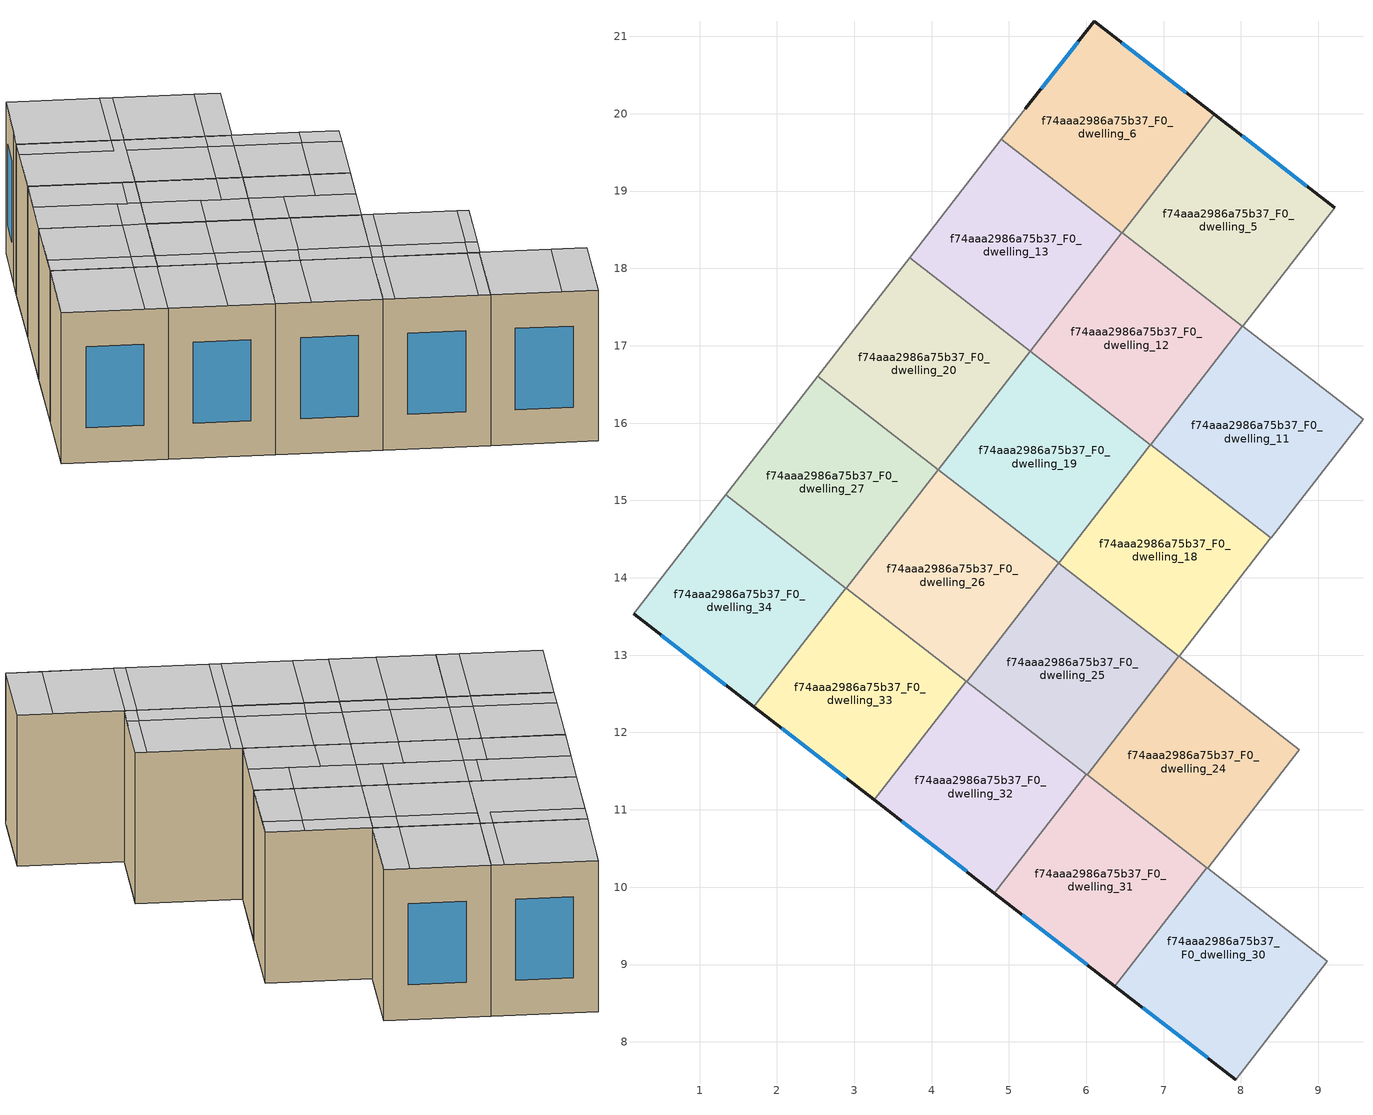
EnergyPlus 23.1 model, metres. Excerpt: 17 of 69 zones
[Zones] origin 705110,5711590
f74aaa2986a75b37_F0_dwelling_11
 floor ground (EU_floor_Construction): 9.58,16.05 8.39,14.51 6.83,15.72 8.02,17.25 z0
 wall to f74aaa2986a75b37_F0_dwelling_12 (EU_wall_Construction): 8.02,17.25 6.83,15.72 z0:3
 wall to f74aaa2986a75b37_F0_dwelling_10 (EU_wall_Construction): 8.39,14.51 9.58,16.05 z0:3
 wall to f74aaa2986a75b37_F0_dwelling_4 (EU_wall_Construction): 9.58,16.05 8.02,17.25 z0:3
 wall to f74aaa2986a75b37_F0_dwelling_18 (EU_wall_Construction): 6.83,15.72 8.39,14.52 z0:3
 ceiling to f74aaa2986a75b37_F1_dwelling_13 (EU_floor_Construction): 7.81,14.97 8.7,16.12 7.72,16.87 6.83,15.72 z3
 ceiling to f74aaa2986a75b37_F1_dwelling_12 (EU_floor_Construction): 8.39,14.51 9.28,15.67 8.7,16.12 7.81,14.97 z3
 ceiling to f74aaa2986a75b37_F1_dwelling_5 (EU_floor_Construction): 8.7,16.11 9,16.5 8.02,17.25 7.72,16.87 z3
 ceiling to f74aaa2986a75b37_F1_dwelling_4 (EU_floor_Construction): 9.28,15.67 9.58,16.05 9,16.5 8.7,16.11 z3
f74aaa2986a75b37_F0_dwelling_12
 floor ground (EU_floor_Construction): 8.02,17.25 6.83,15.72 5.27,16.93 6.46,18.46 z0
 wall to f74aaa2986a75b37_F0_dwelling_13 (EU_wall_Construction): 6.46,18.46 5.27,16.93 z0:3
 wall to f74aaa2986a75b37_F0_dwelling_5 (EU_wall_Construction): 8.02,17.25 6.47,18.46 z0:3
 wall to f74aaa2986a75b37_F0_dwelling_19 (EU_wall_Construction): 5.27,16.93 6.83,15.72 z0:3
 ceiling to f74aaa2986a75b37_F1_dwelling_14 (EU_floor_Construction): 6.44,16.02 7.33,17.17 6.16,18.08 5.27,16.93 z3
 ceiling to f74aaa2986a75b37_F1_dwelling_6 (EU_floor_Construction): 7.34,17.17 7.63,17.55 6.46,18.46 6.17,18.08 z3
 ceiling to f74aaa2986a75b37_F1_dwelling_13 (EU_floor_Construction): 6.83,15.72 7.72,16.87 7.33,17.17 6.44,16.02 z3
 ceiling to f74aaa2986a75b37_F1_dwelling_5 (EU_floor_Construction): 7.72,16.87 8.02,17.25 7.63,17.55 7.34,17.17 z3
f74aaa2986a75b37_F0_dwelling_13
 floor ground (EU_floor_Construction): 6.46,18.46 5.27,16.93 3.72,18.14 4.9,19.67 z0
 wall adiabatic (EU_wall_Construction): 4.9,19.67 3.72,18.14 z0:3
 wall to f74aaa2986a75b37_F0_dwelling_6 (EU_wall_Construction): 6.46,18.46 4.9,19.67 z0:3
 wall to f74aaa2986a75b37_F0_dwelling_20 (EU_wall_Construction): 3.72,18.14 5.27,16.93 z0:3
 ceiling to f74aaa2986a75b37_F1_dwelling_7 (EU_floor_Construction): 5.97,18.23 6.27,18.61 4.9,19.67 4.61,19.29 z3
 ceiling adiabatic (EU_roof_Construction): 5.27,16.93 6.46,18.46 6.27,18.61 5.97,18.23 4.61,19.29 3.72,18.14 z3
f74aaa2986a75b37_F0_dwelling_18
 floor ground (EU_floor_Construction): 8.39,14.52 7.2,12.98 5.64,14.19 6.83,15.72 z0
 wall to f74aaa2986a75b37_F0_dwelling_19 (EU_wall_Construction): 6.83,15.72 5.64,14.19 z0:3
 wall to f74aaa2986a75b37_F0_dwelling_17 (EU_wall_Construction): 7.2,12.98 8.39,14.52 z0:3
 wall to f74aaa2986a75b37_F0_dwelling_25 (EU_wall_Construction): 5.64,14.19 7.2,12.99 z0:3
 ceiling to f74aaa2986a75b37_F1_dwelling_21 (EU_floor_Construction): 7.2,12.98 7.79,13.75 6.76,14.56 6.16,13.79 z3
 ceiling to f74aaa2986a75b37_F1_dwelling_13 (EU_floor_Construction): 7.21,14.2 7.81,14.97 6.83,15.72 6.24,14.96 z3
 ceiling to f74aaa2986a75b37_F1_dwelling_12 (EU_floor_Construction): 7.79,13.75 8.39,14.52 7.81,14.97 7.21,14.2 z3
 ceiling to f74aaa2986a75b37_F1_dwelling_22 (EU_floor_Construction): 6.16,13.79 6.76,14.56 6.24,14.96 5.64,14.19 z3
f74aaa2986a75b37_F0_dwelling_19
 floor ground (EU_floor_Construction): 6.83,15.72 5.64,14.19 4.08,15.4 5.27,16.93 z0
 wall to f74aaa2986a75b37_F0_dwelling_20 (EU_wall_Construction): 5.27,16.93 4.08,15.4 z0:3
 wall to f74aaa2986a75b37_F0_dwelling_26 (EU_wall_Construction): 4.08,15.4 5.64,14.19 z0:3
 ceiling to f74aaa2986a75b37_F1_dwelling_23 (EU_floor_Construction): 4.95,14.73 5.54,15.5 4.68,16.16 4.08,15.4 z3
 ceiling to f74aaa2986a75b37_F1_dwelling_14 (EU_floor_Construction): 5.85,15.26 6.44,16.02 5.27,16.93 4.68,16.16 z3
 ceiling to f74aaa2986a75b37_F1_dwelling_13 (EU_floor_Construction): 6.24,14.96 6.83,15.72 6.44,16.02 5.85,15.26 z3
 ceiling adiabatic (EU_roof_Construction): 5.64,14.19 6.24,14.96 5.54,15.49 4.95,14.73 z3
f74aaa2986a75b37_F0_dwelling_20
 floor ground (EU_floor_Construction): 5.27,16.93 4.08,15.4 2.53,16.61 3.72,18.14 z0
 wall adiabatic (EU_wall_Construction): 3.72,18.14 2.53,16.61 z0:3
 wall to f74aaa2986a75b37_F0_dwelling_27 (EU_wall_Construction): 2.53,16.61 4.08,15.4 z0:3
 ceiling to f74aaa2986a75b37_F1_dwelling_24 (EU_floor_Construction): 3.74,15.67 4.33,16.43 3.12,17.37 2.53,16.6 z3
 ceiling to f74aaa2986a75b37_F1_dwelling_15 (EU_floor_Construction): 4.49,16.31 5.08,17.08 3.72,18.14 3.12,17.37 z3
 ceiling to f74aaa2986a75b37_F1_dwelling_23 (EU_floor_Construction): 4.08,15.4 4.68,16.16 4.33,16.43 3.74,15.67 z3
 ceiling to f74aaa2986a75b37_F1_dwelling_14 (EU_floor_Construction): 4.68,16.16 5.27,16.93 5.08,17.08 4.49,16.31 z3
f74aaa2986a75b37_F0_dwelling_24
 floor ground (EU_floor_Construction): 8.76,11.78 7.57,10.25 6.01,11.45 7.2,12.99 z0
 wall to f74aaa2986a75b37_F0_dwelling_25 (EU_wall_Construction): 7.2,12.99 6.01,11.45 z0:3
 wall to f74aaa2986a75b37_F0_dwelling_23 (EU_wall_Construction): 7.57,10.25 8.76,11.78 z0:3
 wall to f74aaa2986a75b37_F0_dwelling_17 (EU_wall_Construction): 8.76,11.78 7.2,12.98 z0:3
 wall to f74aaa2986a75b37_F0_dwelling_31 (EU_wall_Construction): 6.01,11.45 7.56,10.25 z0:3
 wall to f74aaa2986a75b37_F0_dwelling_30 (EU_wall_Construction): 7.56,10.25 7.57,10.25 z0:3
 ceiling to f74aaa2986a75b37_F1_dwelling_20 (EU_floor_Construction): 7.69,10.76 8.58,11.91 7.37,12.85 6.48,11.7 z3
 ceiling to f74aaa2986a75b37_F1_dwelling_29 (EU_floor_Construction): 7.39,10.39 7.69,10.77 6.48,11.7 6.18,11.32 z3
 ceiling to f74aaa2986a75b37_F1_dwelling_21 (EU_floor_Construction): 6.48,11.7 7.37,12.85 7.2,12.99 6.31,11.84 z3
 ceiling to f74aaa2986a75b37_F1_dwelling_19 (EU_floor_Construction): 7.86,10.63 8.76,11.78 8.58,11.91 7.69,10.76 z3
 ceiling to f74aaa2986a75b37_F1_dwelling_28 (EU_floor_Construction): 7.57,10.25 7.86,10.63 7.69,10.77 7.39,10.39 z3
 ceiling to f74aaa2986a75b37_F1_dwelling_30 (EU_floor_Construction): 6.18,11.32 6.47,11.71 6.31,11.84 6.01,11.45 z3
f74aaa2986a75b37_F0_dwelling_25
 floor ground (EU_floor_Construction): 7.2,12.99 6.01,11.45 4.45,12.66 5.64,14.19 z0
 wall to f74aaa2986a75b37_F0_dwelling_26 (EU_wall_Construction): 5.64,14.19 4.45,12.66 z0:3
 wall to f74aaa2986a75b37_F0_dwelling_32 (EU_wall_Construction): 4.45,12.66 6,11.46 z0:3
 wall to f74aaa2986a75b37_F0_dwelling_31 (EU_wall_Construction): 6,11.46 6.01,11.45 z0:3
 ceiling to f74aaa2986a75b37_F1_dwelling_22 (EU_floor_Construction): 5.27,12.64 6.16,13.79 5.64,14.19 4.75,13.04 z3
 ceiling to f74aaa2986a75b37_F1_dwelling_30 (EU_floor_Construction): 6.01,11.45 6.31,11.84 5.27,12.64 4.97,12.26 z3
 ceiling adiabatic (EU_roof_Construction): 6.31,11.84 7.2,12.99 6.16,13.79 5.27,12.64 z3
 ceiling to f74aaa2986a75b37_F1_dwelling_31 (EU_floor_Construction): 4.97,12.26 5.26,12.64 4.75,13.04 4.45,12.66 z3
f74aaa2986a75b37_F0_dwelling_26
 floor ground (EU_floor_Construction): 5.64,14.19 4.45,12.66 2.9,13.87 4.08,15.4 z0
 wall to f74aaa2986a75b37_F0_dwelling_27 (EU_wall_Construction): 4.08,15.4 2.9,13.87 z0:3
 wall to f74aaa2986a75b37_F0_dwelling_33 (EU_wall_Construction): 2.9,13.87 4.45,12.66 z0:3
 ceiling to f74aaa2986a75b37_F1_dwelling_22 (EU_floor_Construction): 4.75,13.04 5.64,14.19 4.95,14.73 4.06,13.58 z3
 ceiling to f74aaa2986a75b37_F1_dwelling_23 (EU_floor_Construction): 4.06,13.58 4.95,14.73 4.08,15.4 3.19,14.25 z3
 ceiling to f74aaa2986a75b37_F1_dwelling_32 (EU_floor_Construction): 3.76,13.2 4.05,13.58 3.19,14.25 2.9,13.87 z3
 ceiling to f74aaa2986a75b37_F1_dwelling_31 (EU_floor_Construction): 4.45,12.66 4.75,13.04 4.05,13.58 3.76,13.2 z3
f74aaa2986a75b37_F0_dwelling_27
 floor ground (EU_floor_Construction): 4.08,15.4 2.9,13.87 1.34,15.07 2.53,16.61 z0
 wall adiabatic (EU_wall_Construction): 2.53,16.61 1.34,15.07 z0:3
 wall to f74aaa2986a75b37_F0_dwelling_34 (EU_wall_Construction): 1.34,15.07 2.89,13.87 z0:3
 ceiling to f74aaa2986a75b37_F1_dwelling_24 (EU_floor_Construction): 2.85,14.52 3.74,15.67 2.53,16.6 1.64,15.45 z3
 ceiling to f74aaa2986a75b37_F1_dwelling_33 (EU_floor_Construction): 2.55,14.14 2.84,14.52 1.64,15.45 1.34,15.07 z3
 ceiling to f74aaa2986a75b37_F1_dwelling_23 (EU_floor_Construction): 3.19,14.25 4.08,15.4 3.74,15.67 2.85,14.52 z3
 ceiling adiabatic (EU_roof_Construction): 2.9,13.87 3.19,14.25 2.84,14.52 2.55,14.14 z3
f74aaa2986a75b37_F0_dwelling_30
 floor ground (EU_floor_Construction): 7.56,10.25 6.71,10.91 9.12,9.04 7.93,7.51 6.37,8.72 z0
 wall outside (EU_wall_Construction): 6.37,8.72 7.93,7.51 z0:3
 wall to f74aaa2986a75b37_F0_dwelling_29 (EU_wall_Construction): 7.93,7.51 9.12,9.04 z0:3
 wall to f74aaa2986a75b37_F0_dwelling_31 (EU_wall_Construction): 7.56,10.25 6.37,8.72 z0:3
 wall to f74aaa2986a75b37_F0_dwelling_23 (EU_wall_Construction): 9.12,9.05 7.57,10.25 z0:3
 wall adiabatic (EU_wall_Construction): 7.56,10.25 6.71,10.91 / 7.56,10.25 6.71,10.91 z0:3
 window (EU_Window_Construction): 6.73,8.44 7.57,7.79 z0.69:2.31
 ceiling to f74aaa2986a75b37_F1_dwelling_27 (EU_floor_Construction): 7.93,7.51 9.12,9.04 8.6,9.45 7.41,7.91 z3
 ceiling to f74aaa2986a75b37_F1_dwelling_28 (EU_floor_Construction): 7.41,7.91 8.6,9.45 7.39,10.38 7.56,10.25 6.37,8.72 z3
f74aaa2986a75b37_F0_dwelling_31
 floor ground (EU_floor_Construction): 7.56,10.25 6.37,8.72 4.81,9.92 6,11.46 z0
 wall outside (EU_wall_Construction): 4.81,9.92 6.37,8.72 z0:3
 wall to f74aaa2986a75b37_F0_dwelling_32 (EU_wall_Construction): 6,11.46 4.81,9.92 z0:3
 window (EU_Window_Construction): 5.17,9.65 6.01,9 z0.69:2.31
 ceiling to f74aaa2986a75b37_F1_dwelling_28 (EU_floor_Construction): 6.37,8.72 7.56,10.25 7.39,10.38 6.2,8.85 z3
 ceiling to f74aaa2986a75b37_F1_dwelling_29 (EU_floor_Construction): 6.2,8.85 7.39,10.38 6.18,11.32 4.99,9.79 z3
 ceiling to f74aaa2986a75b37_F1_dwelling_30 (EU_floor_Construction): 4.99,9.79 6.18,11.32 6.01,11.45 6,11.46 4.81,9.92 z3
f74aaa2986a75b37_F0_dwelling_32
 floor ground (EU_floor_Construction): 6,11.46 4.81,9.92 3.26,11.13 4.45,12.66 z0
 wall outside (EU_wall_Construction): 3.26,11.13 4.81,9.92 z0:3
 wall to f74aaa2986a75b37_F0_dwelling_33 (EU_wall_Construction): 4.45,12.66 3.26,11.13 z0:3
 window (EU_Window_Construction): 3.62,10.85 4.45,10.2 z0.69:2.31
 ceiling to f74aaa2986a75b37_F1_dwelling_30 (EU_floor_Construction): 4.81,9.92 6,11.46 4.97,12.26 3.78,10.73 z3
 ceiling to f74aaa2986a75b37_F1_dwelling_31 (EU_floor_Construction): 3.78,10.73 4.97,12.26 4.45,12.66 3.26,11.13 z3
f74aaa2986a75b37_F0_dwelling_33
 floor ground (EU_floor_Construction): 4.45,12.66 3.26,11.13 1.7,12.33 2.89,13.87 z0
 wall outside (EU_wall_Construction): 1.7,12.33 3.26,11.13 z0:3
 wall to f74aaa2986a75b37_F0_dwelling_34 (EU_wall_Construction): 2.89,13.87 1.7,12.33 z0:3
 window (EU_Window_Construction): 2.06,12.05 2.9,11.41 z0.69:2.31
 ceiling to f74aaa2986a75b37_F1_dwelling_31 (EU_floor_Construction): 3.26,11.13 4.45,12.66 3.76,13.2 2.57,11.66 z3
 ceiling to f74aaa2986a75b37_F1_dwelling_32 (EU_floor_Construction): 2.57,11.66 3.76,13.2 2.89,13.87 1.7,12.33 z3
f74aaa2986a75b37_F0_dwelling_34
 floor ground (EU_floor_Construction): 2.89,13.87 1.7,12.33 0.15,13.54 1.34,15.07 z0
 wall outside (EU_wall_Construction): 0.15,13.54 1.7,12.33 z0:3
 wall adiabatic (EU_wall_Construction): 1.34,15.07 0.15,13.54 z0:3
 window (EU_Window_Construction): 0.51,13.26 1.34,12.61 z0.69:2.31
 ceiling to f74aaa2986a75b37_F1_dwelling_33 (EU_floor_Construction): 1.36,12.6 2.55,14.14 1.34,15.07 0.15,13.54 z3
 ceiling to f74aaa2986a75b37_F1_dwelling_32 (EU_floor_Construction): 1.7,12.33 2.89,13.87 2.55,14.14 1.36,12.6 z3
f74aaa2986a75b37_F0_dwelling_5
 floor ground (EU_floor_Construction): 9.21,18.79 8.02,17.25 6.47,18.46 7.65,19.99 z0
 wall outside (EU_wall_Construction): 9.21,18.79 7.65,19.99 z0:3
 wall to f74aaa2986a75b37_F0_dwelling_6 (EU_wall_Construction): 7.65,19.99 6.47,18.46 z0:3
 wall to f74aaa2986a75b37_F0_dwelling_4 (EU_wall_Construction): 8.02,17.25 9.21,18.79 z0:3
 window (EU_Window_Construction): 8.85,19.06 8.01,19.71 z0.69:2.31
 ceiling adiabatic (EU_roof_Construction): 7.63,17.55 8.82,19.09 7.65,19.99 6.47,18.46 z3
 ceiling to f74aaa2986a75b37_F1_dwelling_5 (EU_floor_Construction): 8.02,17.25 9.21,18.78 8.82,19.09 7.63,17.55 z3
f74aaa2986a75b37_F0_dwelling_6
 floor ground (EU_floor_Construction): 7.65,19.99 6.47,18.46 4.9,19.67 5.21,20.07 6.1,21.19 z0
 wall outside (EU_wall_Construction): 7.65,19.99 6.1,21.19 5.21,20.07 z0:3
 wall adiabatic (EU_wall_Construction): 5.21,20.07 4.9,19.67 z0:3
 window (EU_Window_Construction): 5.9,20.93 5.42,20.33 / 7.3,20.27 6.46,20.92 z0.69:2.31
 ceiling to f74aaa2986a75b37_F1_dwelling_7 (EU_floor_Construction): 6.27,18.61 7.46,20.14 6.1,21.19 5.21,20.07 4.9,19.67 z3
 ceiling adiabatic (EU_roof_Construction): 6.47,18.46 7.65,19.99 7.46,20.14 6.27,18.61 z3
[Building]
EU S2 Campaign: North Axis=0; Terrain=City; Solar Distribution=FullExterior
[Site:Location]
London: Latitude=51.5; Longitude=-0.5; Time Zone=0; Elevation=25
[SizingPeriod:WeatherFileDays]
AnnualSizingPeriod: Begin Month=1; Begin Day of Month=1; End Month=12; End Day of Month=31; Day of Week for Start Day=Monday; Use Weather File Daylight Saving Period=No; Use Weather File Rain and Snow Indicators=No
[MATERIAL]
EU_InternalMass_Material: Roughness=MediumRough; Thickness=0.1; Conductivity=1; Density=1800; Specific Heat=900; Thermal Absorptance=0.9; Solar Absorptance=0.7; Visible Absorptance=0.7
[MATERIAL:NOMASS] Roughness=MediumRough; Thermal Absorptance=0.9; Solar Absorptance=0.7; Visible Absorptance=0.7
Name | Thermal Resistance
EU_wall_NoMass | 0.635353
EU_roof_NoMass | 0.675062
EU_floor_NoMass | 1.96382
[WINDOWMATERIAL:SIMPLEGLAZINGSYSTEM]
EU_Window_SimpleGlazing: UFactor=2.96269; Solar Heat Gain Coefficient=0.76; Visible Transmittance=0.76
[CONSTRUCTION]
EU_wall_Construction: EU_wall_NoMass
EU_roof_Construction: EU_roof_NoMass
EU_floor_Construction: EU_floor_NoMass
EU_InternalMass_Construction: EU_InternalMass_Material
EU_Window_Construction: EU_Window_SimpleGlazing
[ZONE] Type=1; Multiplier=1; Ceiling Height=autocalculate; Floor Area=autocalculate; Part of Total Floor Area=Yes
Name | Volume
f74aaa2986a75b37_F0_dwelling_11; f74aaa2986a75b37_F0_dwelling_19 | 11.4683
f74aaa2986a75b37_F0_dwelling_12; f74aaa2986a75b37_F0_dwelling_31; f74aaa2986a75b37_F0_dwelling_5 | 11.4668
f74aaa2986a75b37_F0_dwelling_13; f74aaa2986a75b37_F0_dwelling_18; f74aaa2986a75b37_F0_dwelling_25 | 11.4624
f74aaa2986a75b37_F0_dwelling_20 | 11.4617
f74aaa2986a75b37_F0_dwelling_24; f74aaa2986a75b37_F0_dwelling_27; f74aaa2986a75b37_F0_dwelling_33; f74aaa2986a75b37_F0_dwelling_34 | 11.4675
f74aaa2986a75b37_F0_dwelling_26 | 11.4639
f74aaa2986a75b37_F0_dwelling_30; f74aaa2986a75b37_F0_dwelling_32; f74aaa2986a75b37_F0_dwelling_6 | 11.4646
[INTERNALMASS] Construction=EU_InternalMass_Construction
Name | Zone or ZoneList | Surface Area
f74aaa2986a75b37_F0_dwelling_5_EU_InternalMass | f74aaa2986a75b37_F0_dwelling_5 | 3.82233
f74aaa2986a75b37_F0_dwelling_6_EU_InternalMass | f74aaa2986a75b37_F0_dwelling_6 | 3.82134
f74aaa2986a75b37_F0_dwelling_11_EU_InternalMass | f74aaa2986a75b37_F0_dwelling_11 | 3.82249
f74aaa2986a75b37_F0_dwelling_12_EU_InternalMass | f74aaa2986a75b37_F0_dwelling_12 | 3.82215
f74aaa2986a75b37_F0_dwelling_13_EU_InternalMass | f74aaa2986a75b37_F0_dwelling_13 | 3.82077
f74aaa2986a75b37_F0_dwelling_18_EU_InternalMass | f74aaa2986a75b37_F0_dwelling_18 | 3.82096
f74aaa2986a75b37_F0_dwelling_19_EU_InternalMass | f74aaa2986a75b37_F0_dwelling_19 | 3.82233
f74aaa2986a75b37_F0_dwelling_20_EU_InternalMass | f74aaa2986a75b37_F0_dwelling_20 | 3.82079
f74aaa2986a75b37_F0_dwelling_24_EU_InternalMass | f74aaa2986a75b37_F0_dwelling_24 | 3.82251
f74aaa2986a75b37_F0_dwelling_25_EU_InternalMass | f74aaa2986a75b37_F0_dwelling_25 | 3.82098
f74aaa2986a75b37_F0_dwelling_26_EU_InternalMass | f74aaa2986a75b37_F0_dwelling_26 | 3.82098
f74aaa2986a75b37_F0_dwelling_27_EU_InternalMass | f74aaa2986a75b37_F0_dwelling_27 | 3.82235
f74aaa2986a75b37_F0_dwelling_30_EU_InternalMass | f74aaa2986a75b37_F0_dwelling_30 | 3.82229
f74aaa2986a75b37_F0_dwelling_31_EU_InternalMass | f74aaa2986a75b37_F0_dwelling_31 | 3.82254
f74aaa2986a75b37_F0_dwelling_32_EU_InternalMass | f74aaa2986a75b37_F0_dwelling_32 | 3.82122
f74aaa2986a75b37_F0_dwelling_33_EU_InternalMass | f74aaa2986a75b37_F0_dwelling_33 | 3.82261
f74aaa2986a75b37_F0_dwelling_34_EU_InternalMass | f74aaa2986a75b37_F0_dwelling_34 | 3.82246
[OTHEREQUIPMENT] Fuel Type=Electricity; Design Level Calculation Method=Watts/Area; Power per Zone Floor Area=1; Fraction Latent=0; Fraction Radiant=0; Fraction Lost=0; Carbon Dioxide Generation Rate=0; EndUse Subcategory=EU_Step8_InternalGains
Name | Zone or ZoneList or Space or SpaceList | Schedule
EU_Step8_InternalGain_f74aaa2986a75b37_F0_dwelling_5_f000 | f74aaa2986a75b37_F0_dwelling_5 | EU_Step8_GainSchedule_f74aaa2986a75b37_F0_dwelling_5_f000
EU_Step8_InternalGain_f74aaa2986a75b37_F0_dwelling_6_f000 | f74aaa2986a75b37_F0_dwelling_6 | EU_Step8_GainSchedule_f74aaa2986a75b37_F0_dwelling_6_f000
EU_Step8_InternalGain_f74aaa2986a75b37_F0_dwelling_11_f000 | f74aaa2986a75b37_F0_dwelling_11 | EU_Step8_GainSchedule_f74aaa2986a75b37_F0_dwelling_11_f000
EU_Step8_InternalGain_f74aaa2986a75b37_F0_dwelling_12_f000 | f74aaa2986a75b37_F0_dwelling_12 | EU_Step8_GainSchedule_f74aaa2986a75b37_F0_dwelling_12_f000
EU_Step8_InternalGain_f74aaa2986a75b37_F0_dwelling_13_f000 | f74aaa2986a75b37_F0_dwelling_13 | EU_Step8_GainSchedule_f74aaa2986a75b37_F0_dwelling_13_f000
EU_Step8_InternalGain_f74aaa2986a75b37_F0_dwelling_18_f000 | f74aaa2986a75b37_F0_dwelling_18 | EU_Step8_GainSchedule_f74aaa2986a75b37_F0_dwelling_18_f000
EU_Step8_InternalGain_f74aaa2986a75b37_F0_dwelling_19_f000 | f74aaa2986a75b37_F0_dwelling_19 | EU_Step8_GainSchedule_f74aaa2986a75b37_F0_dwelling_19_f000
EU_Step8_InternalGain_f74aaa2986a75b37_F0_dwelling_20_f000 | f74aaa2986a75b37_F0_dwelling_20 | EU_Step8_GainSchedule_f74aaa2986a75b37_F0_dwelling_20_f000
EU_Step8_InternalGain_f74aaa2986a75b37_F0_dwelling_24_f000 | f74aaa2986a75b37_F0_dwelling_24 | EU_Step8_GainSchedule_f74aaa2986a75b37_F0_dwelling_24_f000
EU_Step8_InternalGain_f74aaa2986a75b37_F0_dwelling_25_f000 | f74aaa2986a75b37_F0_dwelling_25 | EU_Step8_GainSchedule_f74aaa2986a75b37_F0_dwelling_25_f000
EU_Step8_InternalGain_f74aaa2986a75b37_F0_dwelling_26_f000 | f74aaa2986a75b37_F0_dwelling_26 | EU_Step8_GainSchedule_f74aaa2986a75b37_F0_dwelling_26_f000
EU_Step8_InternalGain_f74aaa2986a75b37_F0_dwelling_27_f000 | f74aaa2986a75b37_F0_dwelling_27 | EU_Step8_GainSchedule_f74aaa2986a75b37_F0_dwelling_27_f000
EU_Step8_InternalGain_f74aaa2986a75b37_F0_dwelling_30_f000 | f74aaa2986a75b37_F0_dwelling_30 | EU_Step8_GainSchedule_f74aaa2986a75b37_F0_dwelling_30_f000
EU_Step8_InternalGain_f74aaa2986a75b37_F0_dwelling_31_f000 | f74aaa2986a75b37_F0_dwelling_31 | EU_Step8_GainSchedule_f74aaa2986a75b37_F0_dwelling_31_f000
EU_Step8_InternalGain_f74aaa2986a75b37_F0_dwelling_32_f000 | f74aaa2986a75b37_F0_dwelling_32 | EU_Step8_GainSchedule_f74aaa2986a75b37_F0_dwelling_32_f000
EU_Step8_InternalGain_f74aaa2986a75b37_F0_dwelling_33_f000 | f74aaa2986a75b37_F0_dwelling_33 | EU_Step8_GainSchedule_f74aaa2986a75b37_F0_dwelling_33_f000
EU_Step8_InternalGain_f74aaa2986a75b37_F0_dwelling_34_f000 | f74aaa2986a75b37_F0_dwelling_34 | EU_Step8_GainSchedule_f74aaa2986a75b37_F0_dwelling_34_f000
[ZONEVENTILATION:DESIGNFLOWRATE] Schedule=EU_AlwaysOn; Design Flow Rate Calculation Method=AirChanges/Hour; Air Changes per Hour=0.555504; Ventilation Type=Natural; Fan Pressure Rise=0; Fan Total Efficiency=1; Constant Term Coefficient=1; Temperature Term Coefficient=0; Velocity Term Coefficient=0; Velocity Squared Term Coefficient=0; Minimum Indoor Temperature=-100; Maximum Indoor Temperature=100; Delta Temperature=-100; Minimum Outdoor Temperature=-100; Maximum Outdoor Temperature=100; Maximum Wind Speed=40
Name | Zone or ZoneList or Space or SpaceList
EU_ConstantAir_f74aaa2986a75b37_F0_dwelling_5 | f74aaa2986a75b37_F0_dwelling_5
EU_ConstantAir_f74aaa2986a75b37_F0_dwelling_6 | f74aaa2986a75b37_F0_dwelling_6
EU_ConstantAir_f74aaa2986a75b37_F0_dwelling_11 | f74aaa2986a75b37_F0_dwelling_11
EU_ConstantAir_f74aaa2986a75b37_F0_dwelling_12 | f74aaa2986a75b37_F0_dwelling_12
EU_ConstantAir_f74aaa2986a75b37_F0_dwelling_13 | f74aaa2986a75b37_F0_dwelling_13
EU_ConstantAir_f74aaa2986a75b37_F0_dwelling_18 | f74aaa2986a75b37_F0_dwelling_18
EU_ConstantAir_f74aaa2986a75b37_F0_dwelling_19 | f74aaa2986a75b37_F0_dwelling_19
EU_ConstantAir_f74aaa2986a75b37_F0_dwelling_20 | f74aaa2986a75b37_F0_dwelling_20
EU_ConstantAir_f74aaa2986a75b37_F0_dwelling_24 | f74aaa2986a75b37_F0_dwelling_24
EU_ConstantAir_f74aaa2986a75b37_F0_dwelling_25 | f74aaa2986a75b37_F0_dwelling_25
EU_ConstantAir_f74aaa2986a75b37_F0_dwelling_26 | f74aaa2986a75b37_F0_dwelling_26
EU_ConstantAir_f74aaa2986a75b37_F0_dwelling_27 | f74aaa2986a75b37_F0_dwelling_27
EU_ConstantAir_f74aaa2986a75b37_F0_dwelling_30 | f74aaa2986a75b37_F0_dwelling_30
EU_ConstantAir_f74aaa2986a75b37_F0_dwelling_31 | f74aaa2986a75b37_F0_dwelling_31
EU_ConstantAir_f74aaa2986a75b37_F0_dwelling_32 | f74aaa2986a75b37_F0_dwelling_32
EU_ConstantAir_f74aaa2986a75b37_F0_dwelling_33 | f74aaa2986a75b37_F0_dwelling_33
EU_ConstantAir_f74aaa2986a75b37_F0_dwelling_34 | f74aaa2986a75b37_F0_dwelling_34
[HVACTEMPLATE:THERMOSTAT] Constant Heating Setpoint=20; Constant Cooling Setpoint=50
EU_HeatOnly_f74aaa2986a75b37_F0_dwelling_0; EU_HeatOnly_f74aaa2986a75b37_F0_dwelling_1; EU_HeatOnly_f74aaa2986a75b37_F0_dwelling_2; EU_HeatOnly_f74aaa2986a75b37_F0_dwelling_3; EU_HeatOnly_f74aaa2986a75b37_F0_dwelling_4; EU_HeatOnly_f74aaa2986a75b37_F0_dwelling_5; EU_HeatOnly_f74aaa2986a75b37_F0_dwelling_6; EU_HeatOnly_f74aaa2986a75b37_F0_dwelling_7; EU_HeatOnly_f74aaa2986a75b37_F0_dwelling_8; EU_HeatOnly_f74aaa2986a75b37_F0_dwelling_9; EU_HeatOnly_f74aaa2986a75b37_F0_dwelling_10; EU_HeatOnly_f74aaa2986a75b37_F0_dwelling_11; EU_HeatOnly_f74aaa2986a75b37_F0_dwelling_12; EU_HeatOnly_f74aaa2986a75b37_F0_dwelling_13; EU_HeatOnly_f74aaa2986a75b37_F0_dwelling_14; EU_HeatOnly_f74aaa2986a75b37_F0_dwelling_15; EU_HeatOnly_f74aaa2986a75b37_F0_dwelling_16; EU_HeatOnly_f74aaa2986a75b37_F0_dwelling_17; EU_HeatOnly_f74aaa2986a75b37_F0_dwelling_18; EU_HeatOnly_f74aaa2986a75b37_F0_dwelling_19; EU_HeatOnly_f74aaa2986a75b37_F0_dwelling_20; EU_HeatOnly_f74aaa2986a75b37_F0_dwelling_21; EU_HeatOnly_f74aaa2986a75b37_F0_dwelling_22; EU_HeatOnly_f74aaa2986a75b37_F0_dwelling_23; EU_HeatOnly_f74aaa2986a75b37_F0_dwelling_24; EU_HeatOnly_f74aaa2986a75b37_F0_dwelling_25; EU_HeatOnly_f74aaa2986a75b37_F0_dwelling_26; EU_HeatOnly_f74aaa2986a75b37_F0_dwelling_27; EU_HeatOnly_f74aaa2986a75b37_F0_dwelling_28; EU_HeatOnly_f74aaa2986a75b37_F0_dwelling_29; EU_HeatOnly_f74aaa2986a75b37_F0_dwelling_30; EU_HeatOnly_f74aaa2986a75b37_F0_dwelling_31; EU_HeatOnly_f74aaa2986a75b37_F0_dwelling_32; EU_HeatOnly_f74aaa2986a75b37_F0_dwelling_33; EU_HeatOnly_f74aaa2986a75b37_F0_dwelling_34; EU_HeatOnly_f74aaa2986a75b37_F1_dwelling_0; EU_HeatOnly_f74aaa2986a75b37_F1_dwelling_1; EU_HeatOnly_f74aaa2986a75b37_F1_dwelling_2; EU_HeatOnly_f74aaa2986a75b37_F1_dwelling_3; EU_HeatOnly_f74aaa2986a75b37_F1_dwelling_4; EU_HeatOnly_f74aaa2986a75b37_F1_dwelling_5; EU_HeatOnly_f74aaa2986a75b37_F1_dwelling_6; EU_HeatOnly_f74aaa2986a75b37_F1_dwelling_7; EU_HeatOnly_f74aaa2986a75b37_F1_dwelling_8; EU_HeatOnly_f74aaa2986a75b37_F1_dwelling_9; EU_HeatOnly_f74aaa2986a75b37_F1_dwelling_10; EU_HeatOnly_f74aaa2986a75b37_F1_dwelling_11; EU_HeatOnly_f74aaa2986a75b37_F1_dwelling_12; EU_HeatOnly_f74aaa2986a75b37_F1_dwelling_13; EU_HeatOnly_f74aaa2986a75b37_F1_dwelling_14; EU_HeatOnly_f74aaa2986a75b37_F1_dwelling_15; EU_HeatOnly_f74aaa2986a75b37_F1_dwelling_16; EU_HeatOnly_f74aaa2986a75b37_F1_dwelling_17; EU_HeatOnly_f74aaa2986a75b37_F1_dwelling_18; EU_HeatOnly_f74aaa2986a75b37_F1_dwelling_19; EU_HeatOnly_f74aaa2986a75b37_F1_dwelling_20; EU_HeatOnly_f74aaa2986a75b37_F1_dwelling_21; EU_HeatOnly_f74aaa2986a75b37_F1_dwelling_22; EU_HeatOnly_f74aaa2986a75b37_F1_dwelling_23; EU_HeatOnly_f74aaa2986a75b37_F1_dwelling_24; EU_HeatOnly_f74aaa2986a75b37_F1_dwelling_25; EU_HeatOnly_f74aaa2986a75b37_F1_dwelling_26; EU_HeatOnly_f74aaa2986a75b37_F1_dwelling_27; EU_HeatOnly_f74aaa2986a75b37_F1_dwelling_28; EU_HeatOnly_f74aaa2986a75b37_F1_dwelling_29; EU_HeatOnly_f74aaa2986a75b37_F1_dwelling_30; EU_HeatOnly_f74aaa2986a75b37_F1_dwelling_31; EU_HeatOnly_f74aaa2986a75b37_F1_dwelling_32; EU_HeatOnly_f74aaa2986a75b37_F1_dwelling_33
[HVACTEMPLATE:ZONE:IDEALLOADSAIRSYSTEM] System Availability Schedule=EU_AlwaysOn; Maximum Heating Supply Air Temperature=50; Minimum Cooling Supply Air Temperature=13; Maximum Heating Supply Air Humidity Ratio=0.0156; Minimum Cooling Supply Air Humidity Ratio=0.0077; Heating Limit=NoLimit; Cooling Limit=NoLimit; Heating Availability Schedule=EU_AlwaysOn; Cooling Availability Schedule=EU_CoolingOff; Dehumidification Control Type=ConstantSensibleHeatRatio; Cooling Sensible Heat Ratio=0.7; Dehumidification Setpoint=60; Humidification Control Type=None; Humidification Setpoint=30; Outdoor Air Method=None; Outdoor Air Flow Rate per Person=0.00944; Outdoor Air Flow Rate per Zone Floor Area=0; Outdoor Air Flow Rate per Zone=0; Demand Controlled Ventilation Type=None; Outdoor Air Economizer Type=NoEconomizer; Heat Recovery Type=None; Sensible Heat Recovery Effectiveness=0.7; Latent Heat Recovery Effectiveness=0.65
Name | Template Thermostat
f74aaa2986a75b37_F0_dwelling_5 | EU_HeatOnly_f74aaa2986a75b37_F0_dwelling_5
f74aaa2986a75b37_F0_dwelling_6 | EU_HeatOnly_f74aaa2986a75b37_F0_dwelling_6
f74aaa2986a75b37_F0_dwelling_11 | EU_HeatOnly_f74aaa2986a75b37_F0_dwelling_11
f74aaa2986a75b37_F0_dwelling_12 | EU_HeatOnly_f74aaa2986a75b37_F0_dwelling_12
f74aaa2986a75b37_F0_dwelling_13 | EU_HeatOnly_f74aaa2986a75b37_F0_dwelling_13
f74aaa2986a75b37_F0_dwelling_18 | EU_HeatOnly_f74aaa2986a75b37_F0_dwelling_18
f74aaa2986a75b37_F0_dwelling_19 | EU_HeatOnly_f74aaa2986a75b37_F0_dwelling_19
f74aaa2986a75b37_F0_dwelling_20 | EU_HeatOnly_f74aaa2986a75b37_F0_dwelling_20
f74aaa2986a75b37_F0_dwelling_24 | EU_HeatOnly_f74aaa2986a75b37_F0_dwelling_24
f74aaa2986a75b37_F0_dwelling_25 | EU_HeatOnly_f74aaa2986a75b37_F0_dwelling_25
f74aaa2986a75b37_F0_dwelling_26 | EU_HeatOnly_f74aaa2986a75b37_F0_dwelling_26
f74aaa2986a75b37_F0_dwelling_27 | EU_HeatOnly_f74aaa2986a75b37_F0_dwelling_27
f74aaa2986a75b37_F0_dwelling_30 | EU_HeatOnly_f74aaa2986a75b37_F0_dwelling_30
f74aaa2986a75b37_F0_dwelling_31 | EU_HeatOnly_f74aaa2986a75b37_F0_dwelling_31
f74aaa2986a75b37_F0_dwelling_32 | EU_HeatOnly_f74aaa2986a75b37_F0_dwelling_32
f74aaa2986a75b37_F0_dwelling_33 | EU_HeatOnly_f74aaa2986a75b37_F0_dwelling_33
f74aaa2986a75b37_F0_dwelling_34 | EU_HeatOnly_f74aaa2986a75b37_F0_dwelling_34
[SIZING:ZONE] Zone Cooling Design Supply Air Temperature Input Method=SupplyAirTemperature; Zone Cooling Design Supply Air Temperature=13; Zone Heating Design Supply Air Temperature Input Method=SupplyAirTemperature; Zone Heating Design Supply Air Temperature=50; Zone Cooling Design Supply Air Humidity Ratio=0.008; Zone Heating Design Supply Air Humidity Ratio=0.008; Cooling Design Air Flow Method=DesignDay; Cooling Design Air Flow Rate=0; Cooling Minimum Air Flow per Zone Floor Area=0.000762; Cooling Minimum Air Flow=0; Cooling Minimum Air Flow Fraction=0.2; Heating Design Air Flow Method=DesignDay; Heating Design Air Flow Rate=0; Heating Maximum Air Flow per Zone Floor Area=0.002032; Heating Maximum Air Flow=0.141576; Heating Maximum Air Flow Fraction=0.3; Account for Dedicated Outdoor Air System=No; Dedicated Outdoor Air System Control Strategy=NeutralSupplyAir; Dedicated Outdoor Air Low Setpoint Temperature for Design=autosize; Dedicated Outdoor Air High Setpoint Temperature for Design=autosize; Zone Load Sizing Method=Sensible Load Only No Latent Load; Zone Latent Cooling Design Supply Air Humidity Ratio Input Method=HumidityRatioDifference; Zone Cooling Design Supply Air Humidity Ratio Difference=0.005; Zone Latent Heating Design Supply Air Humidity Ratio Input Method=HumidityRatioDifference; Zone Humidification Design Supply Air Humidity Ratio Difference=0.005
f74aaa2986a75b37_F0_dwelling_5; f74aaa2986a75b37_F0_dwelling_6; f74aaa2986a75b37_F0_dwelling_11; f74aaa2986a75b37_F0_dwelling_12; f74aaa2986a75b37_F0_dwelling_13; f74aaa2986a75b37_F0_dwelling_18; f74aaa2986a75b37_F0_dwelling_19; f74aaa2986a75b37_F0_dwelling_20; f74aaa2986a75b37_F0_dwelling_24; f74aaa2986a75b37_F0_dwelling_25; f74aaa2986a75b37_F0_dwelling_26; f74aaa2986a75b37_F0_dwelling_27; f74aaa2986a75b37_F0_dwelling_30; f74aaa2986a75b37_F0_dwelling_31; f74aaa2986a75b37_F0_dwelling_32; f74aaa2986a75b37_F0_dwelling_33; f74aaa2986a75b37_F0_dwelling_34
[SCHEDULE:CONSTANT]
Name | Hourly Value
EU_AlwaysOn | 1
EU_CoolingOff | 0
[SCHEDULE:FILE] Column Number=1; Rows to Skip at Top=0; Number of Hours of Data=8760; Column Separator=Comma; Interpolate to Timestep=No; Minutes per Item=60; Adjust Schedule for Daylight Savings=Yes
Name | File
EU_Step8_GainSchedule_f74aaa2986a75b37_F0_dwelling_5_f000 | ../../schedules/f74aaa2986a75b37/f74aaa2986a75b37_F0_dwelling_5_f000_gain.csv
EU_Step8_GainSchedule_f74aaa2986a75b37_F0_dwelling_6_f000 | ../../schedules/f74aaa2986a75b37/f74aaa2986a75b37_F0_dwelling_6_f000_gain.csv
EU_Step8_GainSchedule_f74aaa2986a75b37_F0_dwelling_11_f000 | ../../schedules/f74aaa2986a75b37/f74aaa2986a75b37_F0_dwelling_11_f000_gain.csv
EU_Step8_GainSchedule_f74aaa2986a75b37_F0_dwelling_12_f000 | ../../schedules/f74aaa2986a75b37/f74aaa2986a75b37_F0_dwelling_12_f000_gain.csv
EU_Step8_GainSchedule_f74aaa2986a75b37_F0_dwelling_13_f000 | ../../schedules/f74aaa2986a75b37/f74aaa2986a75b37_F0_dwelling_13_f000_gain.csv
EU_Step8_GainSchedule_f74aaa2986a75b37_F0_dwelling_18_f000 | ../../schedules/f74aaa2986a75b37/f74aaa2986a75b37_F0_dwelling_18_f000_gain.csv
EU_Step8_GainSchedule_f74aaa2986a75b37_F0_dwelling_19_f000 | ../../schedules/f74aaa2986a75b37/f74aaa2986a75b37_F0_dwelling_19_f000_gain.csv
EU_Step8_GainSchedule_f74aaa2986a75b37_F0_dwelling_20_f000 | ../../schedules/f74aaa2986a75b37/f74aaa2986a75b37_F0_dwelling_20_f000_gain.csv
EU_Step8_GainSchedule_f74aaa2986a75b37_F0_dwelling_24_f000 | ../../schedules/f74aaa2986a75b37/f74aaa2986a75b37_F0_dwelling_24_f000_gain.csv
EU_Step8_GainSchedule_f74aaa2986a75b37_F0_dwelling_25_f000 | ../../schedules/f74aaa2986a75b37/f74aaa2986a75b37_F0_dwelling_25_f000_gain.csv
EU_Step8_GainSchedule_f74aaa2986a75b37_F0_dwelling_26_f000 | ../../schedules/f74aaa2986a75b37/f74aaa2986a75b37_F0_dwelling_26_f000_gain.csv
EU_Step8_GainSchedule_f74aaa2986a75b37_F0_dwelling_27_f000 | ../../schedules/f74aaa2986a75b37/f74aaa2986a75b37_F0_dwelling_27_f000_gain.csv
EU_Step8_GainSchedule_f74aaa2986a75b37_F0_dwelling_30_f000 | ../../schedules/f74aaa2986a75b37/f74aaa2986a75b37_F0_dwelling_30_f000_gain.csv
EU_Step8_GainSchedule_f74aaa2986a75b37_F0_dwelling_31_f000 | ../../schedules/f74aaa2986a75b37/f74aaa2986a75b37_F0_dwelling_31_f000_gain.csv
EU_Step8_GainSchedule_f74aaa2986a75b37_F0_dwelling_32_f000 | ../../schedules/f74aaa2986a75b37/f74aaa2986a75b37_F0_dwelling_32_f000_gain.csv
EU_Step8_GainSchedule_f74aaa2986a75b37_F0_dwelling_33_f000 | ../../schedules/f74aaa2986a75b37/f74aaa2986a75b37_F0_dwelling_33_f000_gain.csv
EU_Step8_GainSchedule_f74aaa2986a75b37_F0_dwelling_34_f000 | ../../schedules/f74aaa2986a75b37/f74aaa2986a75b37_F0_dwelling_34_f000_gain.csv
